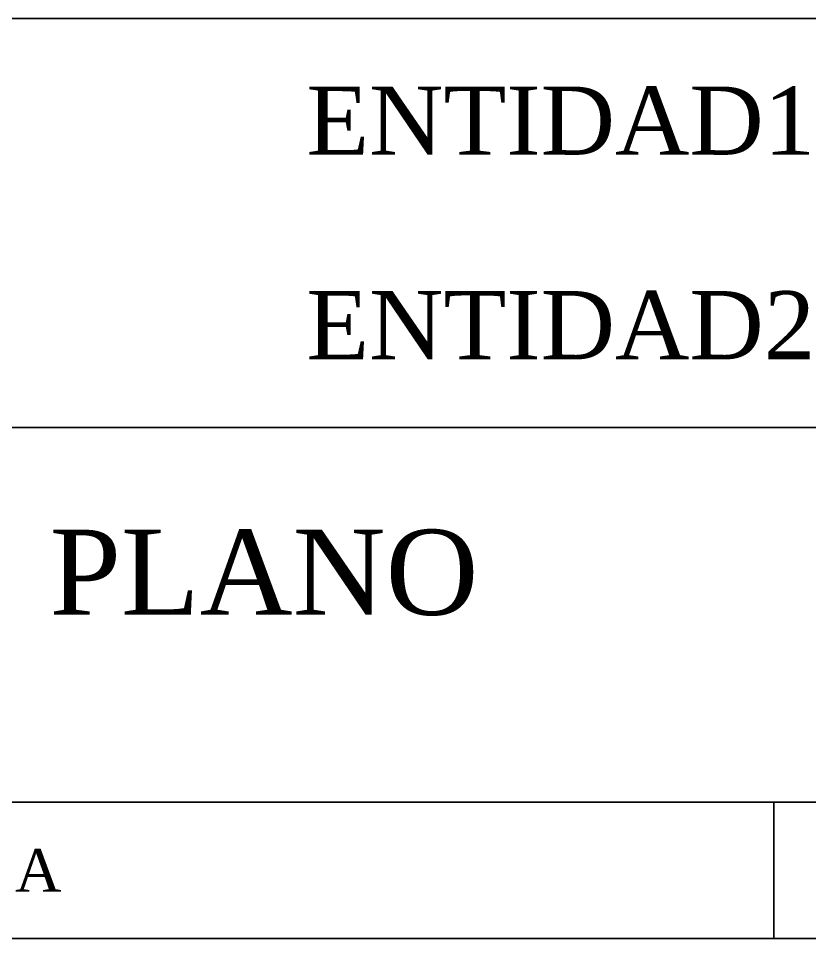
# Model space of a CAD drawing. Header units: millimetres. Extents: x 0 to 211, y 0 to 125.
# Drawn here: x 110.7 to 157.1, y 70.6 to 124.6 of the extents above; entities that cross this region are included whole.
import ezdxf
from ezdxf.enums import TextEntityAlignment as Align

# ---------------------------------------------------------------- set-up
doc = ezdxf.new("R2010")
doc.units = ezdxf.units.MM
doc.layers.add('Cajetín y formato', color=1, linetype='Continuous', lineweight=35)
doc.layers.add('Textos y Leyendas', color=3, linetype='Continuous', lineweight=15)
doc.styles.add('e1', font='times.ttf')

msp = doc.modelspace()

# ---------------------------------------------------------------- linework, layer by layer
at = {"layer": 'Cajetín y formato'}
for p, q in [((205, 124.579), (20, 124.579)), ((20, 100.579), (205, 100.579)), ((20, 78.579), (205, 78.579)), ((155, 70.579), (155, 78.579)), ((20, 70.579), (205, 70.579))]:
    msp.add_line(p, q, dxfattribs=at)

# ---------------------------------------------------------------- texts
at = {"layer": 'Textos y Leyendas', "style": 'e1'}
for tag, text, height, flags, p in [('ENTIDAD1', 'ESCUELA POLITÉCNICA', 4, 2, (142.5, 118.579)), ('ENTIDAD2', 'SUPERIOR DE CÓRDOBA', 4, 2, (142.5, 106.579)), ('REFERENCIA_INFORMÁTICA', '', 2.5, 4, (87.5, 74.579))]:
    msp.add_attdef(tag, text=text, height=height, dxfattribs=dict(at, flags=flags)).set_placement(p, align=Align.MIDDLE_CENTER)
at = {"layer": 'Textos y Leyendas', "style": 'e1', "flags": 4}
msp.add_attdef('PLANO', (112.5, 89.579), '', height=5, dxfattribs=at)

doc.saveas('drawing.dxf')
